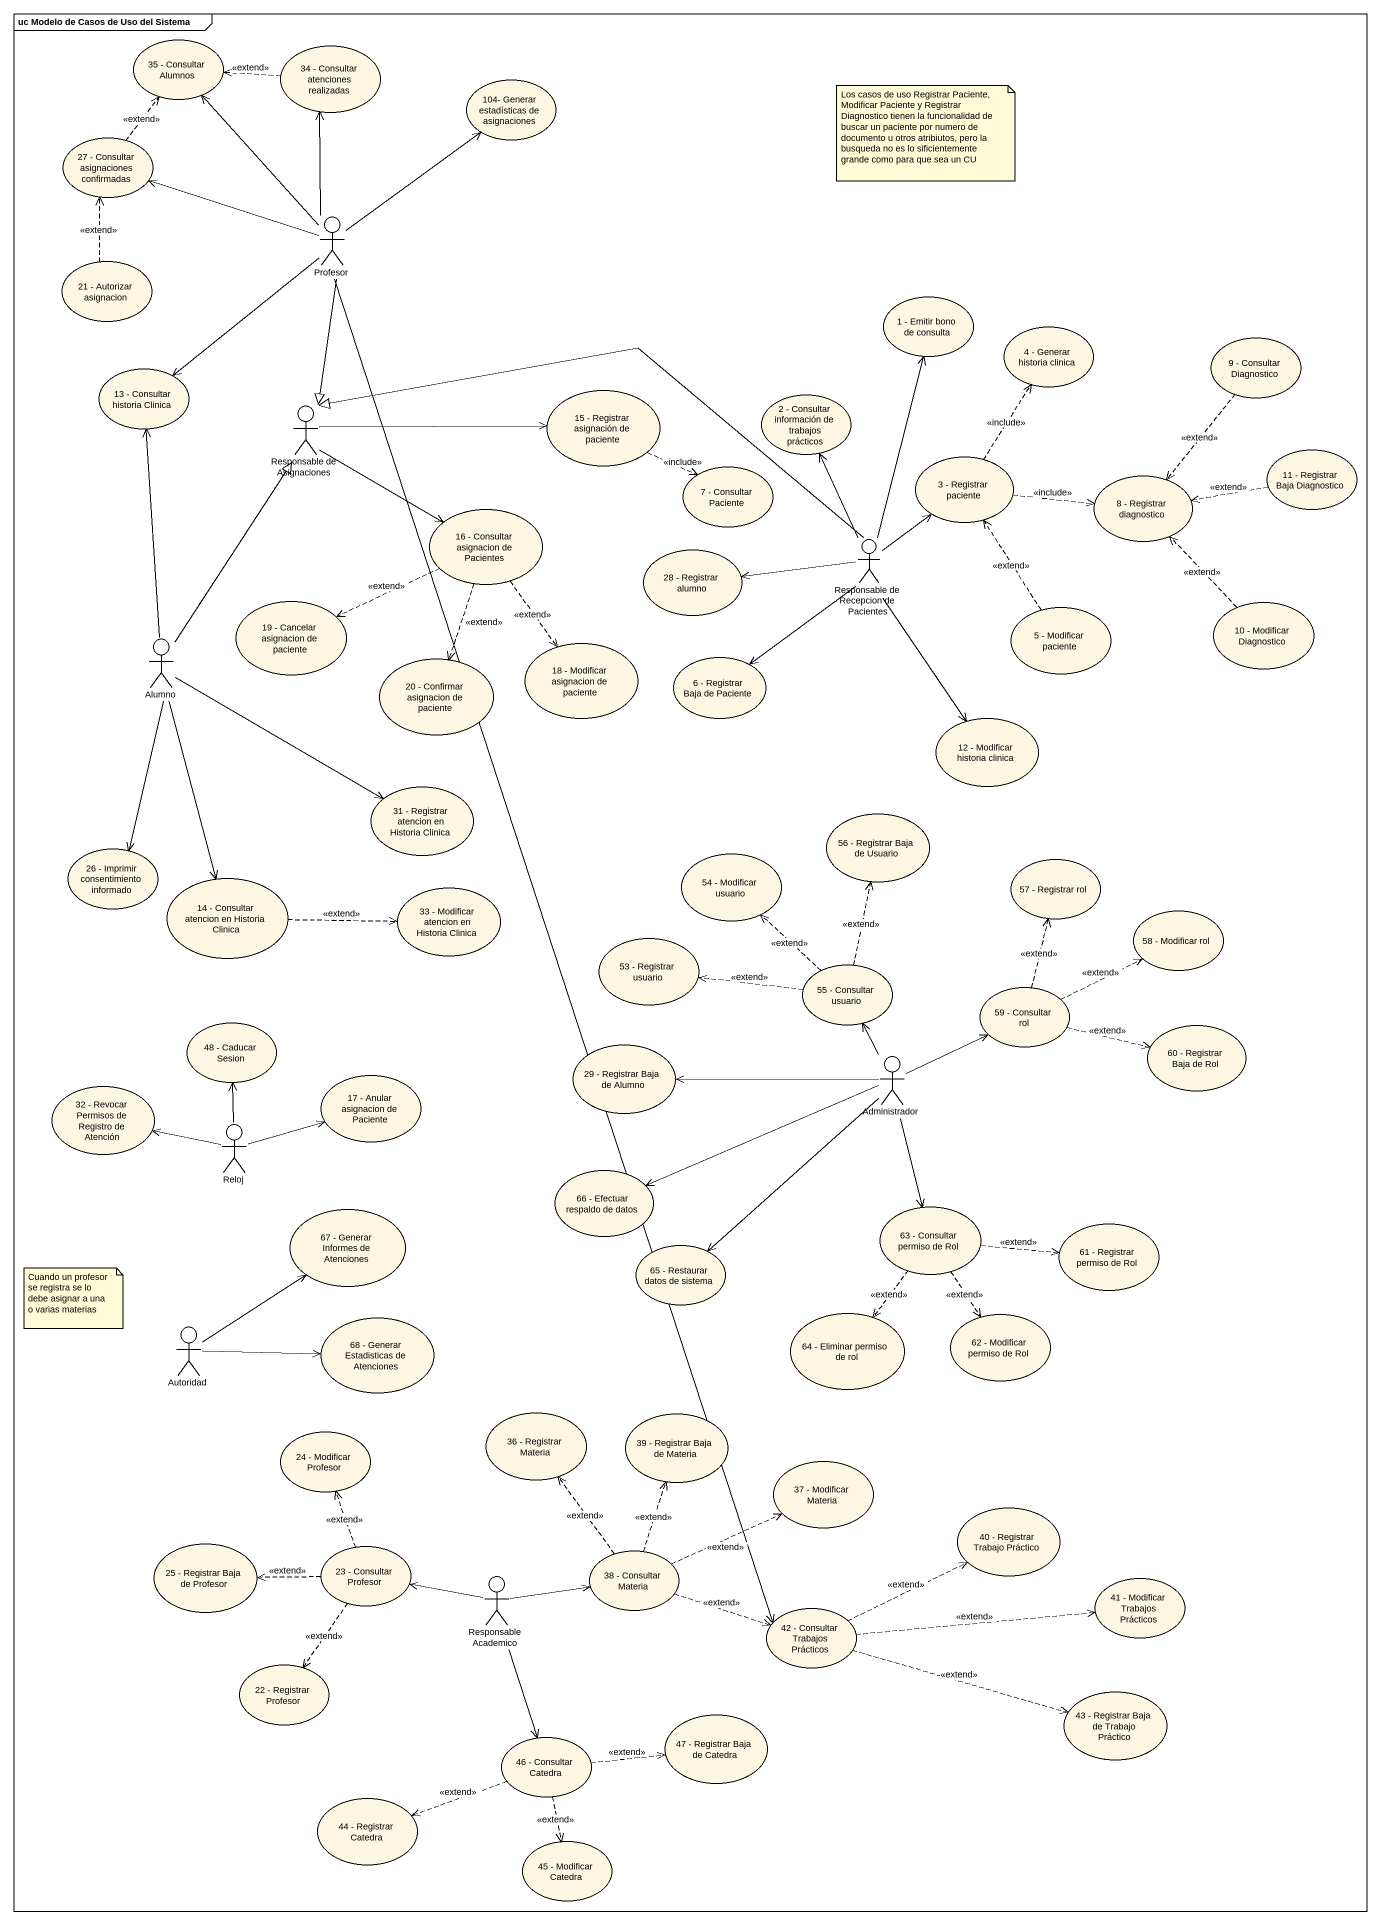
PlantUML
@startuml
mainframe uc Modelo de Casos de Uso del Sistema
usecase "35 - Consultar Alumnos" as u35_Consultar_Alumnos
usecase "34 - Consultar atenciones realizadas" as u34_Consultar_atenciones
usecase "104- Generar estadísticas de asignaciones" as u104_Generar_estadísticas_de
usecase "27 - Consultar asignaciones confirmadas" as u27_Consultar_asignaciones
actor Profesor
usecase "21 - Autorizar asignacion" as u21_Autorizar_asignacion
usecase "1 - Emitir bono de consulta" as u1_Emitir_bono_de_consulta
usecase "4 - Generar historia clinica" as u4_Generar_historia_clinica
usecase "9 - Consultar Diagnostico" as u9_Consultar_Diagnostico
usecase "13 - Consultar historia Clinica" as u13_Consultar_historia
actor "Responsable de Asignaciones" as Responsable_de_Asignaciones
usecase "15 - Registrar asignación de paciente" as u15_Registrar_asignación_de
usecase "2 - Consultar información de trabajos prácticos" as u2_Consultar_información_de
usecase "7 - Consultar Paciente" as u7_Consultar_Paciente
usecase "3 - Registrar paciente" as u3_Registrar_paciente
usecase "8 - Registrar diagnostico" as u8_Registrar_diagnostico
usecase "11 - Registrar Baja Diagnostico" as u11_Registrar_Baja
usecase "16 - Consultar asignacion de Pacientes" as u16_Consultar_asignacion_de
usecase "28 - Registrar alumno" as u28_Registrar_alumno
actor "Responsable de Recepcion de Pacientes" as Responsable_de_Recepcion_de
actor Alumno
usecase "19 - Cancelar asignacion de paciente" as u19_Cancelar_asignacion_de
usecase "5 - Modificar paciente" as u5_Modificar_paciente
usecase "10 - Modificar Diagnostico" as u10_Modificar_Diagnostico
usecase "20 - Confirmar asignacion de paciente" as u20_Confirmar_asignacion_de
usecase "18 - Modificar asignacion de paciente" as u18_Modificar_asignacion_de
usecase "6 - Registrar Baja de Paciente" as u6_Registrar_Baja_de_Paciente
usecase "12 - Modificar historia clinica" as u12_Modificar_historia
usecase "31 - Registrar atencion en Historia Clinica" as u31_Registrar_atencion_en
usecase "56 - Registrar Baja de Usuario" as u56_Registrar_Baja_de_Usuario
usecase "26 - Imprimir consentimiento informado" as u26_Imprimir_consentimiento
usecase "54 - Modificar usuario" as u54_Modificar_usuario
usecase "57 - Registrar rol" as u57_Registrar_rol
usecase "14 - Consultar atencion en Historia Clinica" as u14_Consultar_atencion_en
usecase "33 - Modificar atencion en Historia Clinica" as u33_Modificar_atencion_en
usecase "53 - Registrar usuario" as u53_Registrar_usuario
usecase "58 - Modificar rol" as u58_Modificar_rol
usecase "55 - Consultar usuario" as u55_Consultar_usuario
usecase "59 - Consultar rol" as u59_Consultar_rol
usecase "48 - Caducar Sesion" as u48_Caducar_Sesion
usecase "60 - Registrar Baja de Rol" as u60_Registrar_Baja_de_Rol
usecase "29 - Registrar Baja de Alumno" as u29_Registrar_Baja_de_Alumno
actor Administrador
usecase "32 - Revocar Permisos de Registro de Atención" as u32_Revocar_Permisos_de
usecase "17 - Anular asignacion de Paciente" as u17_Anular_asignacion_de
actor Reloj
usecase "66 - Efectuar respaldo de datos" as u66_Efectuar_respaldo_de
usecase "67 - Generar Informes de Atenciones" as u67_Generar_Informes_de
usecase "63 - Consultar permiso de Rol" as u63_Consultar_permiso_de_Rol
usecase "65 - Restaurar datos de sistema" as u65_Restaurar_datos_de
usecase "61 - Registrar permiso de Rol" as u61_Registrar_permiso_de_Rol
actor Autoridad
usecase "68 - Generar Estadisticas de Atenciones" as u68_Generar_Estadisticas_de
usecase "64 - Eliminar permiso de rol" as u64_Eliminar_permiso_de_rol
usecase "62 - Modificar permiso de Rol" as u62_Modificar_permiso_de_Rol
usecase "36 - Registrar Materia" as u36_Registrar_Materia
usecase "24 - Modificar Profesor" as u24_Modificar_Profesor
usecase "39 - Registrar Baja de Materia" as u39_Registrar_Baja_de_Materia
usecase "37 - Modificar Materia" as u37_Modificar_Materia
usecase "40 - Registrar Trabajo Práctico" as u40_Registrar_Trabajo
usecase "25 - Registrar Baja de Profesor" as u25_Registrar_Baja_de
usecase "23 - Consultar Profesor" as u23_Consultar_Profesor
usecase "38 - Consultar Materia" as u38_Consultar_Materia
actor "Responsable Academico" as Responsable_Academico
usecase "41 - Modificar Trabajos Prácticos" as u41_Modificar_Trabajos
usecase "42 - Consultar Trabajos Prácticos" as u42_Consultar_Trabajos
usecase "22 - Registrar Profesor" as u22_Registrar_Profesor
usecase "47 - Registrar Baja de Catedra" as u47_Registrar_Baja_de_Catedra
usecase "43 - Registrar Baja de Trabajo Práctico" as u43_Registrar_Baja_de
usecase "46 - Consultar Catedra" as u46_Consultar_Catedra
usecase "44 - Registrar Catedra" as u44_Registrar_Catedra
usecase "45 - Modificar Catedra" as u45_Modificar_Catedra
u34_Consultar_atenciones .left.> u35_Consultar_Alumnos : <<extend>>
u27_Consultar_asignaciones .up.> u35_Consultar_Alumnos : <<extend>>
Profesor -up-> u35_Consultar_Alumnos
Profesor -up-> u34_Consultar_atenciones
Profesor -up-> u104_Generar_estadísticas_de
Profesor -left-> u27_Consultar_asignaciones
Profesor --> u13_Consultar_historia
Profesor --|> Responsable_de_Asignaciones
Profesor --> u42_Consultar_Trabajos
u21_Autorizar_asignacion .up.> u27_Consultar_asignaciones : <<extend>>
u9_Consultar_Diagnostico ..> u8_Registrar_diagnostico : <<extend>>
Responsable_de_Asignaciones -right-> u15_Registrar_asignación_de
Responsable_de_Asignaciones -right-> u16_Consultar_asignacion_de
u15_Registrar_asignación_de .right.> u7_Consultar_Paciente : <<include>>
u3_Registrar_paciente .up.> u4_Generar_historia_clinica : <<include>>
u3_Registrar_paciente .right.> u8_Registrar_diagnostico : <<include>>
u11_Registrar_Baja .left.> u8_Registrar_diagnostico : <<extend>>
u16_Consultar_asignacion_de .left.> u19_Cancelar_asignacion_de : <<extend>>
u16_Consultar_asignacion_de ..> u20_Confirmar_asignacion_de : <<extend>>
u16_Consultar_asignacion_de ..> u18_Modificar_asignacion_de : <<extend>>
Responsable_de_Recepcion_de -up-> u1_Emitir_bono_de_consulta
Responsable_de_Recepcion_de -left-|> Responsable_de_Asignaciones
Responsable_de_Recepcion_de -up-> u2_Consultar_información_de
Responsable_de_Recepcion_de -up-> u3_Registrar_paciente
Responsable_de_Recepcion_de -left-> u28_Registrar_alumno
Responsable_de_Recepcion_de --> u6_Registrar_Baja_de_Paciente
Responsable_de_Recepcion_de --> u12_Modificar_historia
Alumno -up-> u13_Consultar_historia
Alumno -up-|> Responsable_de_Asignaciones
Alumno -right-> u31_Registrar_atencion_en
Alumno --> u26_Imprimir_consentimiento
Alumno --> u14_Consultar_atencion_en
u5_Modificar_paciente .up.> u3_Registrar_paciente : <<extend>>
u10_Modificar_Diagnostico .up.> u8_Registrar_diagnostico : <<extend>>
u14_Consultar_atencion_en .right.> u33_Modificar_atencion_en : <<extend>>
u55_Consultar_usuario .up.> u56_Registrar_Baja_de_Usuario : <<extend>>
u55_Consultar_usuario .up.> u54_Modificar_usuario : <<extend>>
u55_Consultar_usuario .left.> u53_Registrar_usuario : <<extend>>
u59_Consultar_rol .up.> u57_Registrar_rol : <<extend>>
u59_Consultar_rol .right.> u58_Modificar_rol : <<extend>>
u59_Consultar_rol .right.> u60_Registrar_Baja_de_Rol : <<extend>>
Administrador -up-> u55_Consultar_usuario
Administrador -right-> u59_Consultar_rol
Administrador -left-> u29_Registrar_Baja_de_Alumno
Administrador -left-> u66_Efectuar_respaldo_de
Administrador --> u63_Consultar_permiso_de_Rol
Administrador --> u65_Restaurar_datos_de
Reloj -up-> u48_Caducar_Sesion
Reloj -left-> u32_Revocar_Permisos_de
Reloj -right-> u17_Anular_asignacion_de
u63_Consultar_permiso_de_Rol .right.> u61_Registrar_permiso_de_Rol : <<extend>>
u63_Consultar_permiso_de_Rol ..> u64_Eliminar_permiso_de_rol : <<extend>>
u63_Consultar_permiso_de_Rol ..> u62_Modificar_permiso_de_Rol : <<extend>>
Autoridad -up-> u67_Generar_Informes_de
Autoridad -right-> u68_Generar_Estadisticas_de
u23_Consultar_Profesor .up.> u24_Modificar_Profesor : <<extend>>
u23_Consultar_Profesor .left.> u25_Registrar_Baja_de : <<extend>>
u23_Consultar_Profesor ..> u22_Registrar_Profesor : <<extend>>
u38_Consultar_Materia .up.> u36_Registrar_Materia : <<extend>>
u38_Consultar_Materia .up.> u39_Registrar_Baja_de_Materia : <<extend>>
u38_Consultar_Materia .right.> u37_Modificar_Materia : <<extend>>
u38_Consultar_Materia .right.> u42_Consultar_Trabajos : <<extend>>
Responsable_Academico -left-> u23_Consultar_Profesor
Responsable_Academico -right-> u38_Consultar_Materia
Responsable_Academico --> u46_Consultar_Catedra
u42_Consultar_Trabajos .right.> u40_Registrar_Trabajo : <<extend>>
u42_Consultar_Trabajos .right.> u41_Modificar_Trabajos : <<extend>>
u42_Consultar_Trabajos .right.> u43_Registrar_Baja_de : <<extend>>
u46_Consultar_Catedra .right.> u47_Registrar_Baja_de_Catedra : <<extend>>
u46_Consultar_Catedra .left.> u44_Registrar_Catedra : <<extend>>
u46_Consultar_Catedra ..> u45_Modificar_Catedra : <<extend>>
note as N1
  Los casos de uso Registrar Paciente, Modificar Paciente y Registrar Diagnostico tienen la funcionalidad de buscar un paciente por numero de documento u otros atribiutos, pero la busqueda no es lo sificientemente grande como para que sea un CU
end note
note as N2
  Cuando un profesor se registra se lo debe asignar a una o varias materias
end note
@enduml
